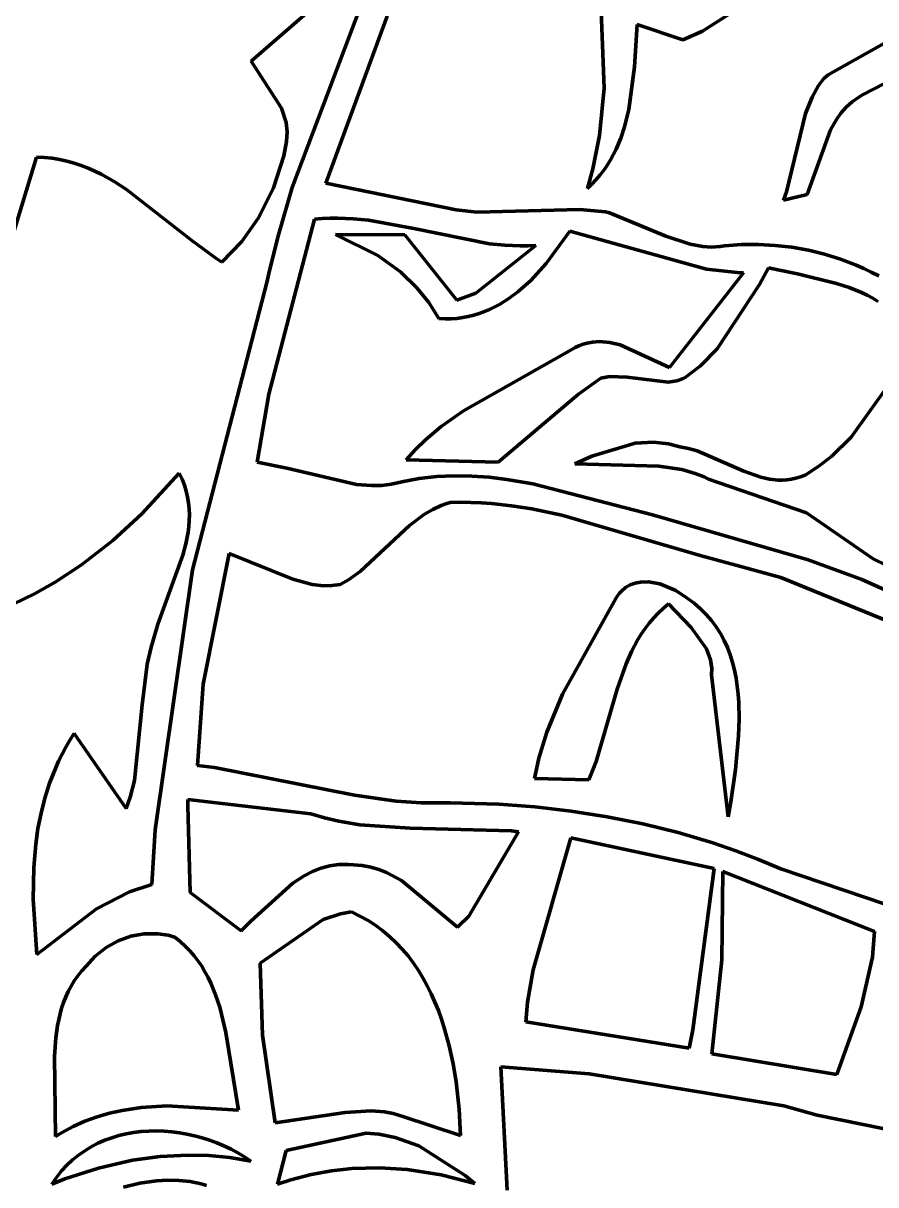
# Model space of a CAD drawing. Header units: millimetres. Extents: x 0 to 12.5, y 0 to 14.6.
# Drawn here: x 6.205 to 7.181, y 8.446 to 9.776 of the extents above; entities that cross this region are included whole.
import ezdxf

# ---------------------------------------------------------------- set-up
doc = ezdxf.new("R2010")
doc.units = ezdxf.units.MM
doc.layers.add('color#131313ff', color=7, linetype='CONTINUOUS', lineweight=100)
doc.layers.add('color#fcfcfcff', color=7, linetype='CONTINUOUS', lineweight=100)

msp = doc.modelspace()

# ---------------------------------------------------------------- linework, layer by layer
at = {"layer": 'color#131313ff'}
for p, q in [((6.6172, 9.8635), (6.4661, 9.7322)), ((6.5132, 9.5874), (6.6172, 9.8635)), ((7.0913, 9.8364), (6.9829, 9.7664)), ((6.8703, 9.7012), (6.866, 9.81)), ((7.1268, 9.7164), (7.2812, 9.8038)), ((6.6216, 9.7837), (6.5516, 9.5926)), ((6.9081, 9.7742), (6.9051, 9.7256)), ((6.9602, 9.7567), (6.9081, 9.7742)), ((6.9829, 9.7664), (6.9602, 9.7567)), ((7.317, 9.7713), (7.1659, 9.6936)), ((6.4661, 9.7322), (6.5009, 9.6785)), ((6.9051, 9.7256), (6.8986, 9.677)), ((7.1157, 9.7042), (7.1218, 9.7125)), ((7.1218, 9.7125), (7.1268, 9.7164)), ((6.865, 9.6472), (6.8703, 9.7012)), ((7.1082, 9.691), (7.1157, 9.7042)), ((7.1007, 9.6724), (7.1082, 9.691)), ((7.154, 9.6857), (7.1473, 9.6796)), ((7.1617, 9.6911), (7.154, 9.6857)), ((7.1659, 9.6936), (7.1617, 9.6911)), ((6.5009, 9.6785), (6.506, 9.6618)), ((6.8986, 9.677), (6.8936, 9.657)), ((7.079, 9.5827), (7.1007, 9.6724)), ((7.1413, 9.6728), (7.1361, 9.6654)), ((7.1473, 9.6796), (7.1413, 9.6728)), ((6.506, 9.6618), (6.5071, 9.6512)), ((6.8936, 9.657), (6.8893, 9.644)), ((7.1361, 9.6654), (7.1294, 9.6536)), ((6.5071, 9.6512), (6.5065, 9.6402)), ((6.8574, 9.609), (6.865, 9.6472)), ((6.8893, 9.644), (6.884, 9.6314)), ((7.1294, 9.6536), (7.1028, 9.5795)), ((6.5065, 9.6402), (6.5033, 9.624)), ((6.884, 9.6314), (6.8776, 9.6193)), ((6.2204, 9.6223), (6.168, 9.4508)), ((6.2294, 9.6219), (6.2204, 9.6223)), ((6.2382, 9.621), (6.2294, 9.6219)), ((6.2468, 9.6196), (6.2382, 9.621)), ((6.2552, 9.6177), (6.2468, 9.6196)), ((6.2634, 9.6154), (6.2552, 9.6177)), ((6.5033, 9.624), (6.4917, 9.5873)), ((6.8776, 9.6193), (6.874, 9.6134)), ((6.2714, 9.6128), (6.2634, 9.6154)), ((6.2793, 9.6098), (6.2714, 9.6128)), ((6.287, 9.6064), (6.2793, 9.6098)), ((6.2945, 9.6027), (6.287, 9.6064)), ((6.851, 9.5864), (6.8574, 9.609)), ((6.8701, 9.6077), (6.8658, 9.6021)), ((6.874, 9.6134), (6.8701, 9.6077)), ((6.3092, 9.5945), (6.2945, 9.6027)), ((6.3235, 9.5853), (6.3092, 9.5945)), ((6.5516, 9.5926), (6.7008, 9.5618)), ((6.8563, 9.5914), (6.851, 9.5864)), ((6.8612, 9.5967), (6.8563, 9.5914)), ((6.8658, 9.6021), (6.8612, 9.5967)), ((6.3981, 9.5268), (6.3235, 9.5853)), ((6.4917, 9.5873), (6.4744, 9.5528)), ((6.4973, 9.5335), (6.5132, 9.5874)), ((7.0756, 9.5731), (7.079, 9.5827)), ((7.1028, 9.5795), (7.0756, 9.5731)), ((6.4744, 9.5528), (6.4553, 9.5258)), ((6.5384, 9.5512), (6.4862, 9.3509)), ((6.5474, 9.552), (6.5384, 9.5512)), ((6.5564, 9.5524), (6.5474, 9.552)), ((6.5652, 9.5525), (6.5564, 9.5524)), ((6.5829, 9.5518), (6.5652, 9.5525)), ((6.6004, 9.55), (6.5829, 9.5518)), ((6.6524, 9.5405), (6.6004, 9.55)), ((6.7008, 9.5618), (6.7243, 9.5593)), ((6.7243, 9.5593), (6.8422, 9.5625)), ((6.8422, 9.5625), (6.8717, 9.5597)), ((6.8717, 9.5597), (6.8764, 9.5584)), ((6.8764, 9.5584), (6.9408, 9.532)), ((6.739, 9.5232), (6.6524, 9.5405)), ((6.831, 9.5376), (6.8039, 9.5005)), ((6.9874, 9.4941), (6.831, 9.5376)), ((6.4255, 9.5065), (6.3981, 9.5268)), ((6.4553, 9.5258), (6.4326, 9.5019)), ((6.487, 9.4926), (6.4973, 9.5335)), ((6.6111, 9.5097), (6.5627, 9.5336)), ((6.5627, 9.5336), (6.6422, 9.5334)), ((6.6422, 9.5334), (6.7014, 9.4584)), ((6.7565, 9.5214), (6.739, 9.5232)), ((6.9408, 9.532), (6.9686, 9.5225)), ((6.7232, 9.4664), (6.7921, 9.521)), ((6.7742, 9.5206), (6.7565, 9.5214)), ((6.7831, 9.5206), (6.7742, 9.5206)), ((6.7921, 9.521), (6.7831, 9.5206)), ((6.9686, 9.5225), (6.9831, 9.52)), ((6.9831, 9.52), (6.9929, 9.5194)), ((6.9929, 9.5194), (7.003, 9.52)), ((7.003, 9.52), (7.0082, 9.5207)), ((7.0082, 9.5207), (7.0275, 9.5221)), ((7.0275, 9.5221), (7.0468, 9.5222)), ((7.0468, 9.5222), (7.0661, 9.5212)), ((7.0661, 9.5212), (7.0852, 9.5191)), ((7.0852, 9.5191), (7.1041, 9.5157)), ((7.1041, 9.5157), (7.1227, 9.5112)), ((7.1227, 9.5112), (7.1409, 9.5055)), ((6.4326, 9.5019), (6.4255, 9.5065)), ((6.6369, 9.4911), (6.6111, 9.5097)), ((6.8039, 9.5005), (6.7861, 9.4811)), ((7.1409, 9.5055), (7.1588, 9.4987)), ((7.1588, 9.4987), (7.1675, 9.4948)), ((6.4839, 9.4788), (6.487, 9.4926)), ((6.6559, 9.4727), (6.6369, 9.4911)), ((6.9451, 9.3815), (7.0297, 9.4897)), ((7.0226, 9.4901), (6.9874, 9.4941)), ((7.0297, 9.4897), (7.0226, 9.4901)), ((7.0583, 9.4957), (7.048, 9.4764)), ((7.071, 9.493), (7.0583, 9.4957)), ((7.0917, 9.4886), (7.071, 9.493)), ((7.1362, 9.4777), (7.0917, 9.4886)), ((7.1675, 9.4948), (7.1761, 9.4907)), ((7.1761, 9.4907), (7.1846, 9.4863)), ((6.3988, 9.1497), (6.4839, 9.4788)), ((6.6694, 9.456), (6.6559, 9.4727)), ((6.7861, 9.4811), (6.7715, 9.4681)), ((7.048, 9.4764), (6.9996, 9.403)), ((7.1508, 9.4729), (7.1362, 9.4777)), ((7.1647, 9.4673), (7.1508, 9.4729)), ((6.7014, 9.4584), (6.7232, 9.4664)), ((6.7612, 9.4604), (6.7504, 9.4536)), ((6.7715, 9.4681), (6.7612, 9.4604)), ((7.1713, 9.4641), (7.1647, 9.4673)), ((7.1777, 9.4607), (7.1713, 9.4641)), ((7.1837, 9.457), (7.1777, 9.4607)), ((6.6811, 9.4374), (6.6694, 9.456)), ((6.7332, 9.4454), (6.7272, 9.4432)), ((6.7391, 9.4478), (6.7332, 9.4454)), ((6.7504, 9.4536), (6.7391, 9.4478)), ((6.6881, 9.4371), (6.6811, 9.4374)), ((6.695, 9.4372), (6.6881, 9.4371)), ((6.7017, 9.4377), (6.695, 9.4372)), ((6.7083, 9.4386), (6.7017, 9.4377)), ((6.7147, 9.4398), (6.7083, 9.4386)), ((6.721, 9.4413), (6.7147, 9.4398)), ((6.7272, 9.4432), (6.721, 9.4413)), ((6.8333, 9.4019), (6.8372, 9.4042)), ((6.8372, 9.4042), (6.8411, 9.4061)), ((6.8411, 9.4061), (6.845, 9.4076)), ((6.845, 9.4076), (6.849, 9.4089)), ((6.849, 9.4089), (6.8569, 9.4105)), ((6.8569, 9.4105), (6.8648, 9.4111)), ((6.8648, 9.4111), (6.8768, 9.4102)), ((6.8768, 9.4102), (6.8886, 9.4075)), ((6.8886, 9.4075), (6.9451, 9.3815)), ((6.7092, 9.332), (6.8333, 9.4019)), ((6.9996, 9.403), (6.9804, 9.3835)), ((7.153, 9.3017), (7.2185, 9.3933)), ((6.9804, 9.3835), (6.9629, 9.3699)), ((6.8665, 9.3694), (6.8409, 9.351)), ((6.8763, 9.3713), (6.8665, 9.3694)), ((6.8964, 9.3704), (6.8763, 9.3713)), ((6.9436, 9.3646), (6.8964, 9.3704)), ((6.9534, 9.3662), (6.9436, 9.3646)), ((6.9598, 9.3684), (6.9534, 9.3662)), ((6.9629, 9.3699), (6.9598, 9.3684)), ((6.4862, 9.3509), (6.4729, 9.2732)), ((6.8409, 9.351), (6.7488, 9.2732)), ((6.6836, 9.3138), (6.7092, 9.332)), ((6.6656, 9.2985), (6.6836, 9.3138)), ((6.6543, 9.2875), (6.6656, 9.2985)), ((7.1308, 9.2799), (7.153, 9.3017)), ((6.6437, 9.2756), (6.6543, 9.2875)), ((6.8562, 9.28), (6.9057, 9.2947)), ((6.9057, 9.2947), (6.9269, 9.2959)), ((6.9269, 9.2959), (6.944, 9.294)), ((6.944, 9.294), (6.9568, 9.2906)), ((6.9568, 9.2906), (6.9669, 9.2888)), ((6.9669, 9.2888), (6.9768, 9.286)), ((6.9768, 9.286), (7.0301, 9.2629)), ((6.4729, 9.2732), (6.5069, 9.266)), ((6.7488, 9.2732), (6.6437, 9.2756)), ((6.8366, 9.2712), (6.8562, 9.28)), ((6.933, 9.2684), (6.8366, 9.2712)), ((7.1161, 9.2683), (7.1308, 9.2799)), ((6.341, 9.2139), (6.3837, 9.2606)), ((6.3837, 9.2606), (6.387, 9.2537)), ((6.5069, 9.266), (6.5866, 9.2473)), ((6.6786, 9.2565), (6.6886, 9.2571)), ((6.6886, 9.2571), (6.6987, 9.2574)), ((6.6987, 9.2574), (6.7187, 9.2571)), ((6.9592, 9.2646), (6.933, 9.2684)), ((6.9746, 9.2602), (6.9592, 9.2646)), ((6.9846, 9.2562), (6.9746, 9.2602)), ((7.0301, 9.2629), (7.0496, 9.2559)), ((7.095, 9.2561), (7.1003, 9.2581)), ((7.1003, 9.2581), (7.1161, 9.2683)), ((6.387, 9.2537), (6.3896, 9.2468)), ((6.3896, 9.2468), (6.3917, 9.2399)), ((6.5866, 9.2473), (6.6038, 9.2462)), ((6.6038, 9.2462), (6.6153, 9.2465)), ((6.6153, 9.2465), (6.6268, 9.2479)), ((6.6268, 9.2479), (6.6384, 9.2504)), ((6.6384, 9.2504), (6.6484, 9.2525)), ((6.6484, 9.2525), (6.6585, 9.2542)), ((6.6585, 9.2542), (6.6685, 9.2555)), ((6.6685, 9.2555), (6.6786, 9.2565)), ((6.7187, 9.2571), (6.7387, 9.2557)), ((6.7387, 9.2557), (6.7587, 9.2533)), ((6.7587, 9.2533), (6.7885, 9.2482)), ((6.7885, 9.2482), (6.9257, 9.2129)), ((6.9896, 9.2537), (6.9846, 9.2562)), ((7.102, 9.2149), (6.9896, 9.2537)), ((7.0496, 9.2559), (7.0594, 9.2537)), ((7.0594, 9.2537), (7.0694, 9.2526)), ((7.0694, 9.2526), (7.0744, 9.2525)), ((7.0744, 9.2525), (7.0795, 9.2528)), ((7.0795, 9.2528), (7.0846, 9.2535)), ((7.0846, 9.2535), (7.0898, 9.2546)), ((7.0898, 9.2546), (7.095, 9.2561)), ((6.3917, 9.2399), (6.3933, 9.2331)), ((6.3933, 9.2331), (6.3944, 9.2263)), ((6.3944, 9.2263), (6.3951, 9.2196)), ((6.3951, 9.2196), (6.3954, 9.2129)), ((6.6739, 9.2189), (6.6646, 9.2135)), ((6.6836, 9.2235), (6.6739, 9.2189)), ((6.6888, 9.2253), (6.6836, 9.2235)), ((6.694, 9.2269), (6.6888, 9.2253)), ((6.7059, 9.2272), (6.694, 9.2269)), ((6.7176, 9.227), (6.7059, 9.2272)), ((6.7294, 9.2265), (6.7176, 9.227)), ((6.7411, 9.2257), (6.7294, 9.2265)), ((6.7643, 9.2231), (6.7411, 9.2257)), ((6.7874, 9.2195), (6.7643, 9.2231)), ((6.8217, 9.2124), (6.7874, 9.2195)), ((6.3076, 9.1832), (6.341, 9.2139)), ((6.3952, 9.2062), (6.3948, 9.1995)), ((6.3954, 9.2129), (6.3952, 9.2062)), ((6.6646, 9.2135), (6.6473, 9.2005)), ((6.98, 9.1663), (6.8217, 9.2124)), ((6.9257, 9.2129), (7.1039, 9.1611)), ((7.1784, 9.1623), (7.102, 9.2149)), ((6.3939, 9.1928), (6.3914, 9.1796)), ((6.3948, 9.1995), (6.3939, 9.1928)), ((6.6473, 9.2005), (6.5907, 9.1478)), ((6.2719, 9.1555), (6.3076, 9.1832)), ((6.3914, 9.1796), (6.3879, 9.1664)), ((6.3879, 9.1664), (6.3591, 9.0875)), ((6.441, 9.1685), (6.4111, 9.0189)), ((6.5139, 9.139), (6.441, 9.1685)), ((7.0252, 9.1541), (6.98, 9.1663)), ((6.2417, 9.1356), (6.2719, 9.1555)), ((7.0727, 9.1409), (7.0252, 9.1541)), ((7.1039, 9.1611), (7.1652, 9.1385)), ((7.1938, 9.1548), (7.1784, 9.1623)), ((6.3562, 8.8519), (6.3988, 9.1497)), ((6.5359, 9.133), (6.5139, 9.139)), ((6.5774, 9.1383), (6.5679, 9.1329)), ((6.5907, 9.1478), (6.5774, 9.1383)), ((7.2157, 9.0825), (7.0727, 9.1409)), ((7.1652, 9.1385), (7.1951, 9.1252)), ((6.2181, 9.1223), (6.2417, 9.1356)), ((6.5494, 9.1316), (6.5359, 9.133)), ((6.5586, 9.1317), (6.5494, 9.1316)), ((6.5679, 9.1329), (6.5586, 9.1317)), ((6.8877, 9.1229), (6.8899, 9.1254)), ((6.8899, 9.1254), (6.8947, 9.1295)), ((6.8947, 9.1295), (6.9, 9.1325)), ((6.9, 9.1325), (6.9057, 9.1346)), ((6.9057, 9.1346), (6.9117, 9.1358)), ((6.9117, 9.1358), (6.9211, 9.136)), ((6.9211, 9.136), (6.9339, 9.1337)), ((6.9339, 9.1337), (6.9522, 9.1261)), ((6.9522, 9.1261), (6.9652, 9.1172)), ((6.1937, 9.1104), (6.2181, 9.1223)), ((6.8227, 9.0073), (6.8837, 9.117)), ((6.8837, 9.117), (6.8856, 9.1201)), ((6.8856, 9.1201), (6.8877, 9.1229)), ((6.9652, 9.1172), (6.9732, 9.1114)), ((6.9732, 9.1114), (6.9806, 9.1052)), ((6.932, 9.1001), (6.9266, 9.0945)), ((6.9377, 9.1055), (6.932, 9.1001)), ((6.9439, 9.1107), (6.9377, 9.1055)), ((6.9697, 9.0839), (6.9439, 9.1107)), ((6.9806, 9.1052), (6.9872, 9.0986)), ((6.9872, 9.0986), (6.9932, 9.0917)), ((6.3591, 9.0875), (6.3535, 9.0676)), ((6.9216, 9.0886), (6.917, 9.0825)), ((6.9266, 9.0945), (6.9216, 9.0886)), ((6.9932, 9.0917), (6.9986, 9.0844)), ((6.9986, 9.0844), (7.0034, 9.0768)), ((6.9127, 9.0762), (6.9088, 9.0698)), ((6.917, 9.0825), (6.9127, 9.0762)), ((6.9873, 9.0592), (6.9697, 9.0839)), ((7.0034, 9.0768), (7.0077, 9.0689)), ((6.3516, 9.0612), (6.347, 9.0416)), ((6.3535, 9.0676), (6.3516, 9.0612)), ((6.9088, 9.0698), (6.9016, 9.0563)), ((6.9918, 9.0468), (6.9873, 9.0592)), ((7.0077, 9.0689), (7.0114, 9.0607)), ((7.0114, 9.0607), (7.0145, 9.0523)), ((6.9016, 9.0563), (6.8955, 9.0423)), ((6.9934, 9.0368), (6.9918, 9.0468)), ((7.0145, 9.0523), (7.0172, 9.0437)), ((6.347, 9.0416), (6.3413, 8.9952)), ((6.8955, 9.0423), (6.8853, 9.0131)), ((6.9933, 9.0297), (6.9934, 9.0368)), ((7.0172, 9.0437), (7.0195, 9.0348)), ((7.0195, 9.0348), (7.0213, 9.0258)), ((6.4111, 9.0189), (6.4048, 8.9258)), ((7.0123, 8.8668), (6.9933, 9.0297)), ((7.0213, 9.0258), (7.0227, 9.0166)), ((6.8047, 8.9639), (6.8227, 9.0073)), ((6.8853, 9.0131), (6.8612, 8.9304)), ((7.0227, 9.0166), (7.0237, 9.0073)), ((7.0237, 9.0073), (7.0244, 8.9979)), ((6.3413, 8.9952), (6.3324, 8.9087)), ((7.0244, 8.9979), (7.0248, 8.9788)), ((7.0248, 8.9788), (7.0241, 8.9595)), ((6.2586, 8.9546), (6.254, 8.9467)), ((6.2636, 8.9624), (6.2586, 8.9546)), ((6.323, 8.8765), (6.2636, 8.9624)), ((6.7956, 8.934), (6.8047, 8.9639)), ((7.0241, 8.9595), (7.0205, 8.9211)), ((6.2497, 8.9386), (6.2456, 8.9305)), ((6.254, 8.9467), (6.2497, 8.9386)), ((6.2456, 8.9305), (6.2419, 8.9222)), ((6.4048, 8.9258), (6.4239, 8.9234)), ((6.7906, 8.9109), (6.7956, 8.934)), ((6.8612, 8.9304), (6.8527, 8.9091)), ((6.2419, 8.9222), (6.2353, 8.9055)), ((6.4239, 8.9234), (6.5845, 8.8916)), ((7.0205, 8.9211), (7.0151, 8.8842)), ((6.2353, 8.9055), (6.2299, 8.8884)), ((6.3324, 8.9087), (6.3274, 8.8893)), ((6.8527, 8.9091), (6.7906, 8.9109)), ((6.2299, 8.8884), (6.2255, 8.8711)), ((6.3274, 8.8893), (6.323, 8.8765)), ((6.3934, 8.8869), (6.3935, 8.8796)), ((6.5342, 8.8704), (6.3934, 8.8869)), ((6.5845, 8.8916), (6.6321, 8.8849)), ((6.6321, 8.8849), (6.6609, 8.883)), ((6.3935, 8.8796), (6.3961, 8.7802)), ((6.6609, 8.883), (6.6802, 8.8828)), ((6.6802, 8.8828), (6.6941, 8.8829)), ((6.6941, 8.8829), (6.7495, 8.8813)), ((6.7495, 8.8813), (6.791, 8.8782)), ((6.791, 8.8782), (6.8324, 8.8735)), ((6.8324, 8.8735), (6.8736, 8.867)), ((7.0151, 8.8842), (7.0123, 8.8668)), ((6.2255, 8.8711), (6.222, 8.8535)), ((6.5502, 8.8656), (6.5342, 8.8704)), ((6.5663, 8.8619), (6.5502, 8.8656)), ((6.5906, 8.8579), (6.5663, 8.8619)), ((6.8736, 8.867), (6.9144, 8.8589)), ((6.9144, 8.8589), (6.9548, 8.8489)), ((6.222, 8.8535), (6.2194, 8.8357)), ((6.3525, 8.7894), (6.3562, 8.8519)), ((6.6482, 8.854), (6.5906, 8.8579)), ((6.764, 8.8507), (6.6482, 8.854)), ((6.7151, 8.7533), (6.7722, 8.8498)), ((6.7722, 8.8498), (6.764, 8.8507)), ((6.9548, 8.8489), (6.9947, 8.837)), ((6.2194, 8.8357), (6.2171, 8.8088)), ((6.832, 8.843), (6.789, 8.6917)), ((6.9962, 8.8079), (6.832, 8.843)), ((6.9947, 8.837), (7.021, 8.828)), ((7.021, 8.828), (7.0469, 8.8182)), ((7.0469, 8.8182), (7.0725, 8.8075)), ((6.2171, 8.8088), (6.2165, 8.7726)), ((6.5363, 8.8042), (6.5459, 8.808)), ((6.5459, 8.808), (6.556, 8.8107)), ((6.556, 8.8107), (6.5612, 8.8116)), ((6.5612, 8.8116), (6.5665, 8.8122)), ((6.5665, 8.8122), (6.5719, 8.8124)), ((6.5719, 8.8124), (6.5775, 8.8123)), ((6.5775, 8.8123), (6.5831, 8.8119)), ((6.5831, 8.8119), (6.5932, 8.8112)), ((6.5932, 8.8112), (6.6029, 8.8094)), ((6.6029, 8.8094), (6.6122, 8.8067)), ((6.6122, 8.8067), (6.6211, 8.8032)), ((6.9717, 8.623), (6.9962, 8.8079)), ((7.0725, 8.8075), (7.232, 8.7534)), ((6.5136, 8.791), (6.5269, 8.7995)), ((6.5269, 8.7995), (6.5363, 8.8042)), ((6.6211, 8.8032), (6.6381, 8.7939)), ((6.6381, 8.7939), (6.7023, 8.7405)), ((7.006, 8.8043), (7.0049, 8.7031)), ((7.1796, 8.7356), (7.006, 8.8043)), ((6.2888, 8.7614), (6.3268, 8.781)), ((6.3268, 8.781), (6.3525, 8.7894)), ((6.3961, 8.7802), (6.4547, 8.7364)), ((6.4658, 8.7475), (6.5136, 8.791)), ((6.2165, 8.7726), (6.2206, 8.7093)), ((6.2206, 8.7093), (6.2888, 8.7614)), ((6.5684, 8.7558), (6.5486, 8.7493)), ((6.5809, 8.758), (6.5684, 8.7558)), ((6.5906, 8.7533), (6.5809, 8.758)), ((6.5999, 8.7481), (6.5906, 8.7533)), ((6.7023, 8.7405), (6.7151, 8.7533)), ((6.4547, 8.7364), (6.4658, 8.7475)), ((6.5486, 8.7493), (6.4762, 8.6995)), ((6.6087, 8.7424), (6.5999, 8.7481)), ((6.617, 8.7363), (6.6087, 8.7424)), ((6.3284, 8.7302), (6.3137, 8.7249)), ((6.3437, 8.7331), (6.3284, 8.7302)), ((6.3593, 8.7331), (6.3437, 8.7331)), ((6.3709, 8.7313), (6.3593, 8.7331)), ((6.3786, 8.729), (6.3709, 8.7313)), ((6.3848, 8.724), (6.3786, 8.729)), ((6.6248, 8.7297), (6.617, 8.7363)), ((6.6322, 8.7227), (6.6248, 8.7297)), ((7.1776, 8.7062), (7.1796, 8.7356)), ((6.3, 8.7173), (6.2876, 8.7075)), ((6.3137, 8.7249), (6.3, 8.7173)), ((6.3905, 8.7188), (6.3848, 8.724)), ((6.3958, 8.7134), (6.3905, 8.7188)), ((6.4007, 8.7077), (6.3958, 8.7134)), ((6.6391, 8.7153), (6.6322, 8.7227)), ((6.6457, 8.7076), (6.6391, 8.7153)), ((6.2876, 8.7075), (6.277, 8.696)), ((6.4052, 8.7018), (6.4007, 8.7077)), ((6.4094, 8.6958), (6.4052, 8.7018)), ((6.4762, 8.6995), (6.4789, 8.6169)), ((6.6518, 8.6995), (6.6457, 8.7076)), ((6.6575, 8.6911), (6.6518, 8.6995)), ((7.0049, 8.7031), (6.9934, 8.5955)), ((7.1646, 8.6492), (7.1776, 8.7062)), ((6.2721, 8.6905), (6.2676, 8.6849)), ((6.277, 8.696), (6.2721, 8.6905)), ((6.4132, 8.6895), (6.4094, 8.6958)), ((6.4167, 8.6831), (6.4132, 8.6895)), ((6.6628, 8.6824), (6.6575, 8.6911)), ((6.789, 8.6917), (6.7826, 8.6548)), ((6.2599, 8.6731), (6.2566, 8.667)), ((6.2635, 8.6791), (6.2599, 8.6731)), ((6.2676, 8.6849), (6.2635, 8.6791)), ((6.4199, 8.6766), (6.4167, 8.6831)), ((6.4254, 8.663), (6.4199, 8.6766)), ((6.6677, 8.6734), (6.6628, 8.6824)), ((6.6723, 8.6641), (6.6677, 8.6734)), ((6.2538, 8.6608), (6.2512, 8.6544)), ((6.2566, 8.667), (6.2538, 8.6608)), ((6.4301, 8.649), (6.4254, 8.663)), ((6.6765, 8.6547), (6.6723, 8.6641)), ((6.249, 8.6479), (6.2472, 8.6413)), ((6.2512, 8.6544), (6.249, 8.6479)), ((6.437, 8.6199), (6.4301, 8.649)), ((6.6804, 8.645), (6.6765, 8.6547)), ((6.7826, 8.6548), (6.7806, 8.6323)), ((7.1366, 8.5718), (7.1646, 8.6492)), ((6.2472, 8.6413), (6.2442, 8.6278)), ((6.6839, 8.6352), (6.6804, 8.645)), ((6.6872, 8.6252), (6.6839, 8.6352)), ((6.7806, 8.6323), (6.9674, 8.6019)), ((6.2442, 8.6278), (6.2423, 8.614)), ((6.4517, 8.5311), (6.437, 8.6199)), ((6.6927, 8.6048), (6.6872, 8.6252)), ((6.9674, 8.6019), (6.9717, 8.623)), ((6.2423, 8.614), (6.2408, 8.5929)), ((6.4789, 8.6169), (6.4934, 8.5164)), ((6.2408, 8.5929), (6.2422, 8.501)), ((6.6972, 8.5841), (6.6927, 8.6048)), ((6.9934, 8.5955), (7.1366, 8.5718)), ((6.7006, 8.5633), (6.6972, 8.5841)), ((6.7519, 8.5807), (6.7593, 8.4393)), ((6.8531, 8.5726), (6.7519, 8.5807)), ((7.0758, 8.5359), (6.8531, 8.5726)), ((6.7041, 8.5322), (6.7006, 8.5633)), ((6.2898, 8.5235), (6.3039, 8.5276)), ((6.3039, 8.5276), (6.3183, 8.5308)), ((6.3183, 8.5308), (6.3401, 8.5341)), ((6.3401, 8.5341), (6.3696, 8.5359)), ((6.3696, 8.5359), (6.4517, 8.5311)), ((6.4934, 8.5164), (6.5736, 8.5284)), ((6.5736, 8.5284), (6.6036, 8.5304)), ((6.6036, 8.5304), (6.6186, 8.5292)), ((6.6186, 8.5292), (6.6285, 8.5273)), ((6.6285, 8.5273), (6.6384, 8.5243)), ((6.7058, 8.5019), (6.7041, 8.5322)), ((7.1143, 8.5253), (7.0758, 8.5359)), ((6.2488, 8.5051), (6.2622, 8.5123)), ((6.2622, 8.5123), (6.2758, 8.5185)), ((6.2758, 8.5185), (6.2898, 8.5235)), ((6.6384, 8.5243), (6.7058, 8.5019)), ((7.2803, 8.4912), (7.1143, 8.5253)), ((6.2422, 8.501), (6.2488, 8.5051)), ((6.3065, 8.4995), (6.2984, 8.4965)), ((6.3147, 8.502), (6.3065, 8.4995)), ((6.323, 8.504), (6.3147, 8.502)), ((6.3315, 8.5055), (6.323, 8.504)), ((6.3401, 8.5065), (6.3315, 8.5055)), ((6.3488, 8.5071), (6.3401, 8.5065)), ((6.3576, 8.5073), (6.3488, 8.5071)), ((6.3663, 8.507), (6.3576, 8.5073)), ((6.3751, 8.5063), (6.3663, 8.507)), ((6.3839, 8.5051), (6.3751, 8.5063)), ((6.3926, 8.5036), (6.3839, 8.5051)), ((6.4013, 8.5016), (6.3926, 8.5036)), ((6.4099, 8.4993), (6.4013, 8.5016)), ((6.4184, 8.4966), (6.4099, 8.4993)), ((6.5976, 8.5046), (6.5062, 8.4849)), ((6.6122, 8.5036), (6.5976, 8.5046)), ((6.631, 8.4999), (6.6122, 8.5036)), ((6.6581, 8.49), (6.631, 8.4999)), ((6.2829, 8.4891), (6.2756, 8.4846)), ((6.2906, 8.4931), (6.2829, 8.4891)), ((6.2984, 8.4965), (6.2906, 8.4931)), ((6.4267, 8.4935), (6.4184, 8.4966)), ((6.4349, 8.49), (6.4267, 8.4935)), ((6.443, 8.4862), (6.4349, 8.49)), ((6.4508, 8.482), (6.443, 8.4862)), ((6.7112, 8.4563), (6.6581, 8.49)), ((6.2616, 8.4741), (6.2551, 8.468)), ((6.2684, 8.4796), (6.2616, 8.4741)), ((6.2756, 8.4846), (6.2684, 8.4796)), ((6.2911, 8.4648), (6.3301, 8.4737)), ((6.3301, 8.4737), (6.3617, 8.478)), ((6.3617, 8.478), (6.3935, 8.4796)), ((6.3935, 8.4796), (6.4175, 8.479)), ((6.4175, 8.479), (6.4416, 8.4767)), ((6.4416, 8.4767), (6.4658, 8.4727)), ((6.4584, 8.4775), (6.4508, 8.482)), ((6.4658, 8.4727), (6.4584, 8.4775)), ((6.5062, 8.4849), (6.4961, 8.4463)), ((6.2489, 8.4614), (6.2431, 8.4541)), ((6.2551, 8.468), (6.2489, 8.4614)), ((6.2528, 8.4523), (6.2911, 8.4648)), ((6.5346, 8.4574), (6.558, 8.4616)), ((6.558, 8.4616), (6.5815, 8.4641)), ((6.5815, 8.4641), (6.613, 8.4649)), ((6.613, 8.4649), (6.6445, 8.4629)), ((6.6445, 8.4629), (6.6836, 8.4569)), ((6.2431, 8.4541), (6.2377, 8.4464)), ((6.2377, 8.4464), (6.2528, 8.4523)), ((6.3387, 8.4474), (6.3198, 8.4429)), ((6.3578, 8.4502), (6.3387, 8.4474)), ((6.3705, 8.4509), (6.3578, 8.4502)), ((6.3833, 8.4506), (6.3705, 8.4509)), ((6.3961, 8.4492), (6.3833, 8.4506)), ((6.4088, 8.4467), (6.3961, 8.4492)), ((6.4151, 8.4449), (6.4088, 8.4467)), ((6.4961, 8.4463), (6.5114, 8.4513)), ((6.5114, 8.4513), (6.5346, 8.4574)), ((6.6836, 8.4569), (6.7223, 8.4472)), ((6.7223, 8.4472), (6.7112, 8.4563))]:
    msp.add_line(p, q, dxfattribs=at)
at = {"layer": 'color#fcfcfcff'}
for p, q in [((6.4661, 9.7322), (6.6172, 9.8635)), ((6.6172, 9.8635), (6.5132, 9.5874)), ((6.9829, 9.7664), (7.0913, 9.8364)), ((6.866, 9.81), (6.8703, 9.7012)), ((7.2812, 9.8038), (7.1268, 9.7164)), ((6.5516, 9.5926), (6.6216, 9.7837)), ((6.9051, 9.7256), (6.9081, 9.7742)), ((6.9081, 9.7742), (6.9602, 9.7567)), ((6.9602, 9.7567), (6.9829, 9.7664)), ((7.1659, 9.6936), (7.317, 9.7713)), ((6.5009, 9.6785), (6.4661, 9.7322)), ((6.8986, 9.677), (6.9051, 9.7256)), ((7.1218, 9.7125), (7.1157, 9.7042)), ((7.1268, 9.7164), (7.1218, 9.7125)), ((6.8703, 9.7012), (6.865, 9.6472)), ((7.1157, 9.7042), (7.1082, 9.691)), ((7.1082, 9.691), (7.1007, 9.6724)), ((7.1473, 9.6796), (7.154, 9.6857)), ((7.154, 9.6857), (7.1617, 9.6911)), ((7.1617, 9.6911), (7.1659, 9.6936)), ((6.506, 9.6618), (6.5009, 9.6785)), ((6.8936, 9.657), (6.8986, 9.677)), ((7.1007, 9.6724), (7.079, 9.5827)), ((7.1361, 9.6654), (7.1413, 9.6728)), ((7.1413, 9.6728), (7.1473, 9.6796)), ((6.5071, 9.6512), (6.506, 9.6618)), ((6.8893, 9.644), (6.8936, 9.657)), ((7.1294, 9.6536), (7.1361, 9.6654)), ((6.5065, 9.6402), (6.5071, 9.6512)), ((6.865, 9.6472), (6.8574, 9.609)), ((6.884, 9.6314), (6.8893, 9.644)), ((7.1028, 9.5795), (7.1294, 9.6536)), ((6.5033, 9.624), (6.5065, 9.6402)), ((6.8776, 9.6193), (6.884, 9.6314)), ((6.168, 9.4508), (6.2204, 9.6223)), ((6.2204, 9.6223), (6.2294, 9.6219)), ((6.2294, 9.6219), (6.2382, 9.621)), ((6.2382, 9.621), (6.2468, 9.6196)), ((6.2468, 9.6196), (6.2552, 9.6177)), ((6.2552, 9.6177), (6.2634, 9.6154)), ((6.4917, 9.5873), (6.5033, 9.624)), ((6.874, 9.6134), (6.8776, 9.6193)), ((6.2634, 9.6154), (6.2714, 9.6128)), ((6.2714, 9.6128), (6.2793, 9.6098)), ((6.2793, 9.6098), (6.287, 9.6064)), ((6.287, 9.6064), (6.2945, 9.6027)), ((6.8574, 9.609), (6.851, 9.5864)), ((6.8658, 9.6021), (6.8701, 9.6077)), ((6.8701, 9.6077), (6.874, 9.6134)), ((6.2945, 9.6027), (6.3092, 9.5945)), ((6.3092, 9.5945), (6.3235, 9.5853)), ((6.7008, 9.5618), (6.5516, 9.5926)), ((6.851, 9.5864), (6.8563, 9.5914)), ((6.8563, 9.5914), (6.8612, 9.5967)), ((6.8612, 9.5967), (6.8658, 9.6021)), ((6.3235, 9.5853), (6.3981, 9.5268)), ((6.4744, 9.5528), (6.4917, 9.5873)), ((6.5132, 9.5874), (6.4973, 9.5335)), ((7.079, 9.5827), (7.0756, 9.5731)), ((7.0756, 9.5731), (7.1028, 9.5795)), ((6.4553, 9.5258), (6.4744, 9.5528)), ((6.4862, 9.3509), (6.5384, 9.5512)), ((6.5384, 9.5512), (6.5474, 9.552)), ((6.5474, 9.552), (6.5564, 9.5524)), ((6.5564, 9.5524), (6.5652, 9.5525)), ((6.5652, 9.5525), (6.5829, 9.5518)), ((6.5829, 9.5518), (6.6004, 9.55)), ((6.6004, 9.55), (6.6524, 9.5405)), ((6.7243, 9.5593), (6.7008, 9.5618)), ((6.8422, 9.5625), (6.7243, 9.5593)), ((6.8717, 9.5597), (6.8422, 9.5625)), ((6.8764, 9.5584), (6.8717, 9.5597)), ((6.9408, 9.532), (6.8764, 9.5584)), ((6.6524, 9.5405), (6.739, 9.5232)), ((6.8039, 9.5005), (6.831, 9.5376)), ((6.831, 9.5376), (6.9874, 9.4941)), ((6.3981, 9.5268), (6.4255, 9.5065)), ((6.4326, 9.5019), (6.4553, 9.5258)), ((6.4973, 9.5335), (6.487, 9.4926)), ((6.6422, 9.5334), (6.5627, 9.5336)), ((6.5627, 9.5336), (6.6111, 9.5097)), ((6.7014, 9.4584), (6.6422, 9.5334)), ((6.739, 9.5232), (6.7565, 9.5214)), ((6.9686, 9.5225), (6.9408, 9.532)), ((6.7921, 9.521), (6.7232, 9.4664)), ((6.7565, 9.5214), (6.7742, 9.5206)), ((6.7742, 9.5206), (6.7831, 9.5206)), ((6.7831, 9.5206), (6.7921, 9.521)), ((6.9831, 9.52), (6.9686, 9.5225)), ((6.9929, 9.5194), (6.9831, 9.52)), ((7.003, 9.52), (6.9929, 9.5194)), ((7.0082, 9.5207), (7.003, 9.52)), ((7.0275, 9.5221), (7.0082, 9.5207)), ((7.0468, 9.5222), (7.0275, 9.5221)), ((7.0661, 9.5212), (7.0468, 9.5222)), ((7.0852, 9.5191), (7.0661, 9.5212)), ((7.1041, 9.5157), (7.0852, 9.5191)), ((7.1227, 9.5112), (7.1041, 9.5157)), ((7.1409, 9.5055), (7.1227, 9.5112)), ((6.4255, 9.5065), (6.4326, 9.5019)), ((6.6111, 9.5097), (6.6369, 9.4911)), ((6.7861, 9.4811), (6.8039, 9.5005)), ((7.1588, 9.4987), (7.1409, 9.5055)), ((7.1675, 9.4948), (7.1588, 9.4987)), ((6.487, 9.4926), (6.4839, 9.4788)), ((6.6369, 9.4911), (6.6559, 9.4727)), ((7.0297, 9.4897), (6.9451, 9.3815)), ((6.9874, 9.4941), (7.0226, 9.4901)), ((7.0226, 9.4901), (7.0297, 9.4897)), ((7.048, 9.4764), (7.0583, 9.4957)), ((7.0583, 9.4957), (7.071, 9.493)), ((7.071, 9.493), (7.0917, 9.4886)), ((7.0917, 9.4886), (7.1362, 9.4777)), ((7.1761, 9.4907), (7.1675, 9.4948)), ((7.1846, 9.4863), (7.1761, 9.4907)), ((6.4839, 9.4788), (6.3988, 9.1497)), ((6.6559, 9.4727), (6.6694, 9.456)), ((6.7715, 9.4681), (6.7861, 9.4811)), ((6.9996, 9.403), (7.048, 9.4764)), ((7.1362, 9.4777), (7.1508, 9.4729)), ((7.1508, 9.4729), (7.1647, 9.4673)), ((6.7232, 9.4664), (6.7014, 9.4584)), ((6.7504, 9.4536), (6.7612, 9.4604)), ((6.7612, 9.4604), (6.7715, 9.4681)), ((7.1647, 9.4673), (7.1713, 9.4641)), ((7.1713, 9.4641), (7.1777, 9.4607)), ((7.1777, 9.4607), (7.1837, 9.457)), ((6.6694, 9.456), (6.6811, 9.4374)), ((6.7272, 9.4432), (6.7332, 9.4454)), ((6.7332, 9.4454), (6.7391, 9.4478)), ((6.7391, 9.4478), (6.7504, 9.4536)), ((6.6811, 9.4374), (6.6881, 9.4371)), ((6.6881, 9.4371), (6.695, 9.4372)), ((6.695, 9.4372), (6.7017, 9.4377)), ((6.7017, 9.4377), (6.7083, 9.4386)), ((6.7083, 9.4386), (6.7147, 9.4398)), ((6.7147, 9.4398), (6.721, 9.4413)), ((6.721, 9.4413), (6.7272, 9.4432)), ((6.8372, 9.4042), (6.8333, 9.4019)), ((6.8411, 9.4061), (6.8372, 9.4042)), ((6.845, 9.4076), (6.8411, 9.4061)), ((6.849, 9.4089), (6.845, 9.4076)), ((6.8569, 9.4105), (6.849, 9.4089)), ((6.8648, 9.4111), (6.8569, 9.4105)), ((6.8768, 9.4102), (6.8648, 9.4111)), ((6.8886, 9.4075), (6.8768, 9.4102)), ((6.9451, 9.3815), (6.8886, 9.4075)), ((6.8333, 9.4019), (6.7092, 9.332)), ((6.9804, 9.3835), (6.9996, 9.403)), ((7.2185, 9.3933), (7.153, 9.3017)), ((6.9629, 9.3699), (6.9804, 9.3835)), ((6.8409, 9.351), (6.8665, 9.3694)), ((6.8665, 9.3694), (6.8763, 9.3713)), ((6.8763, 9.3713), (6.8964, 9.3704)), ((6.8964, 9.3704), (6.9436, 9.3646)), ((6.9436, 9.3646), (6.9534, 9.3662)), ((6.9534, 9.3662), (6.9598, 9.3684)), ((6.9598, 9.3684), (6.9629, 9.3699)), ((6.4729, 9.2732), (6.4862, 9.3509)), ((6.7488, 9.2732), (6.8409, 9.351)), ((6.7092, 9.332), (6.6836, 9.3138)), ((6.6836, 9.3138), (6.6656, 9.2985)), ((6.6656, 9.2985), (6.6543, 9.2875)), ((7.153, 9.3017), (7.1308, 9.2799)), ((6.6543, 9.2875), (6.6437, 9.2756)), ((6.9057, 9.2947), (6.8562, 9.28)), ((6.9269, 9.2959), (6.9057, 9.2947)), ((6.944, 9.294), (6.9269, 9.2959)), ((6.9568, 9.2906), (6.944, 9.294)), ((6.9669, 9.2888), (6.9568, 9.2906)), ((6.9768, 9.286), (6.9669, 9.2888)), ((7.0301, 9.2629), (6.9768, 9.286)), ((6.5069, 9.266), (6.4729, 9.2732)), ((6.6437, 9.2756), (6.7488, 9.2732)), ((6.8562, 9.28), (6.8366, 9.2712)), ((6.8366, 9.2712), (6.933, 9.2684)), ((7.1308, 9.2799), (7.1161, 9.2683)), ((6.3837, 9.2606), (6.341, 9.2139)), ((6.387, 9.2537), (6.3837, 9.2606)), ((6.5866, 9.2473), (6.5069, 9.266)), ((6.6886, 9.2571), (6.6786, 9.2565)), ((6.6987, 9.2574), (6.6886, 9.2571)), ((6.7187, 9.2571), (6.6987, 9.2574)), ((6.933, 9.2684), (6.9592, 9.2646)), ((6.9592, 9.2646), (6.9746, 9.2602)), ((6.9746, 9.2602), (6.9846, 9.2562)), ((7.0496, 9.2559), (7.0301, 9.2629)), ((7.1003, 9.2581), (7.095, 9.2561)), ((7.1161, 9.2683), (7.1003, 9.2581)), ((6.3896, 9.2468), (6.387, 9.2537)), ((6.3917, 9.2399), (6.3896, 9.2468)), ((6.6038, 9.2462), (6.5866, 9.2473)), ((6.6153, 9.2465), (6.6038, 9.2462)), ((6.6268, 9.2479), (6.6153, 9.2465)), ((6.6384, 9.2504), (6.6268, 9.2479)), ((6.6484, 9.2525), (6.6384, 9.2504)), ((6.6585, 9.2542), (6.6484, 9.2525)), ((6.6685, 9.2555), (6.6585, 9.2542)), ((6.6786, 9.2565), (6.6685, 9.2555)), ((6.7387, 9.2557), (6.7187, 9.2571)), ((6.7587, 9.2533), (6.7387, 9.2557)), ((6.7885, 9.2482), (6.7587, 9.2533)), ((6.9257, 9.2129), (6.7885, 9.2482)), ((6.9846, 9.2562), (6.9896, 9.2537)), ((6.9896, 9.2537), (7.102, 9.2149)), ((7.0594, 9.2537), (7.0496, 9.2559)), ((7.0694, 9.2526), (7.0594, 9.2537)), ((7.0744, 9.2525), (7.0694, 9.2526)), ((7.0795, 9.2528), (7.0744, 9.2525)), ((7.0846, 9.2535), (7.0795, 9.2528)), ((7.0898, 9.2546), (7.0846, 9.2535)), ((7.095, 9.2561), (7.0898, 9.2546)), ((6.3933, 9.2331), (6.3917, 9.2399)), ((6.3944, 9.2263), (6.3933, 9.2331)), ((6.3951, 9.2196), (6.3944, 9.2263)), ((6.3954, 9.2129), (6.3951, 9.2196)), ((6.6646, 9.2135), (6.6739, 9.2189)), ((6.6739, 9.2189), (6.6836, 9.2235)), ((6.6836, 9.2235), (6.6888, 9.2253)), ((6.6888, 9.2253), (6.694, 9.2269)), ((6.694, 9.2269), (6.7059, 9.2272)), ((6.7059, 9.2272), (6.7176, 9.227)), ((6.7176, 9.227), (6.7294, 9.2265)), ((6.7294, 9.2265), (6.7411, 9.2257)), ((6.7411, 9.2257), (6.7643, 9.2231)), ((6.7643, 9.2231), (6.7874, 9.2195)), ((6.7874, 9.2195), (6.8217, 9.2124)), ((6.341, 9.2139), (6.3076, 9.1832)), ((6.3948, 9.1995), (6.3952, 9.2062)), ((6.3952, 9.2062), (6.3954, 9.2129)), ((6.6473, 9.2005), (6.6646, 9.2135)), ((6.8217, 9.2124), (6.98, 9.1663)), ((7.1039, 9.1611), (6.9257, 9.2129)), ((7.102, 9.2149), (7.1784, 9.1623)), ((6.3914, 9.1796), (6.3939, 9.1928)), ((6.3939, 9.1928), (6.3948, 9.1995)), ((6.5907, 9.1478), (6.6473, 9.2005)), ((6.3076, 9.1832), (6.2719, 9.1555)), ((6.3879, 9.1664), (6.3914, 9.1796)), ((6.3591, 9.0875), (6.3879, 9.1664)), ((6.4111, 9.0189), (6.441, 9.1685)), ((6.441, 9.1685), (6.5139, 9.139)), ((6.98, 9.1663), (7.0252, 9.1541)), ((6.2719, 9.1555), (6.2417, 9.1356)), ((7.0252, 9.1541), (7.0727, 9.1409)), ((7.1652, 9.1385), (7.1039, 9.1611)), ((7.1784, 9.1623), (7.1938, 9.1548)), ((6.3988, 9.1497), (6.3562, 8.8519)), ((6.5139, 9.139), (6.5359, 9.133)), ((6.5679, 9.1329), (6.5774, 9.1383)), ((6.5774, 9.1383), (6.5907, 9.1478)), ((7.0727, 9.1409), (7.2157, 9.0825)), ((7.1951, 9.1252), (7.1652, 9.1385)), ((6.2417, 9.1356), (6.2181, 9.1223)), ((6.5359, 9.133), (6.5494, 9.1316)), ((6.5494, 9.1316), (6.5586, 9.1317)), ((6.5586, 9.1317), (6.5679, 9.1329)), ((6.8899, 9.1254), (6.8877, 9.1229)), ((6.8947, 9.1295), (6.8899, 9.1254)), ((6.9, 9.1325), (6.8947, 9.1295)), ((6.9057, 9.1346), (6.9, 9.1325)), ((6.9117, 9.1358), (6.9057, 9.1346)), ((6.9211, 9.136), (6.9117, 9.1358)), ((6.9339, 9.1337), (6.9211, 9.136)), ((6.9522, 9.1261), (6.9339, 9.1337)), ((6.9652, 9.1172), (6.9522, 9.1261)), ((6.2181, 9.1223), (6.1937, 9.1104)), ((6.8837, 9.117), (6.8227, 9.0073)), ((6.8856, 9.1201), (6.8837, 9.117)), ((6.8877, 9.1229), (6.8856, 9.1201)), ((6.9732, 9.1114), (6.9652, 9.1172)), ((6.9806, 9.1052), (6.9732, 9.1114)), ((6.9266, 9.0945), (6.932, 9.1001)), ((6.932, 9.1001), (6.9377, 9.1055)), ((6.9377, 9.1055), (6.9439, 9.1107)), ((6.9439, 9.1107), (6.9697, 9.0839)), ((6.9872, 9.0986), (6.9806, 9.1052)), ((6.9932, 9.0917), (6.9872, 9.0986)), ((6.3535, 9.0676), (6.3591, 9.0875)), ((6.917, 9.0825), (6.9216, 9.0886)), ((6.9216, 9.0886), (6.9266, 9.0945)), ((6.9986, 9.0844), (6.9932, 9.0917)), ((7.0034, 9.0768), (6.9986, 9.0844)), ((6.9088, 9.0698), (6.9127, 9.0762)), ((6.9127, 9.0762), (6.917, 9.0825)), ((6.9697, 9.0839), (6.9873, 9.0592)), ((7.0077, 9.0689), (7.0034, 9.0768)), ((6.347, 9.0416), (6.3516, 9.0612)), ((6.3516, 9.0612), (6.3535, 9.0676)), ((6.9016, 9.0563), (6.9088, 9.0698)), ((6.9873, 9.0592), (6.9918, 9.0468)), ((7.0114, 9.0607), (7.0077, 9.0689)), ((7.0145, 9.0523), (7.0114, 9.0607)), ((6.8955, 9.0423), (6.9016, 9.0563)), ((6.9918, 9.0468), (6.9934, 9.0368)), ((7.0172, 9.0437), (7.0145, 9.0523)), ((6.3413, 8.9952), (6.347, 9.0416)), ((6.8853, 9.0131), (6.8955, 9.0423)), ((6.9934, 9.0368), (6.9933, 9.0297)), ((7.0195, 9.0348), (7.0172, 9.0437)), ((7.0213, 9.0258), (7.0195, 9.0348)), ((6.4048, 8.9258), (6.4111, 9.0189)), ((6.9933, 9.0297), (7.0123, 8.8668)), ((7.0227, 9.0166), (7.0213, 9.0258)), ((6.8227, 9.0073), (6.8047, 8.9639)), ((6.8612, 8.9304), (6.8853, 9.0131)), ((7.0237, 9.0073), (7.0227, 9.0166)), ((7.0244, 8.9979), (7.0237, 9.0073)), ((6.3324, 8.9087), (6.3413, 8.9952)), ((7.0248, 8.9788), (7.0244, 8.9979)), ((7.0241, 8.9595), (7.0248, 8.9788)), ((6.254, 8.9467), (6.2586, 8.9546)), ((6.2586, 8.9546), (6.2636, 8.9624)), ((6.2636, 8.9624), (6.323, 8.8765)), ((6.8047, 8.9639), (6.7956, 8.934)), ((7.0205, 8.9211), (7.0241, 8.9595)), ((6.2456, 8.9305), (6.2497, 8.9386)), ((6.2497, 8.9386), (6.254, 8.9467)), ((6.2419, 8.9222), (6.2456, 8.9305)), ((6.4239, 8.9234), (6.4048, 8.9258)), ((6.7956, 8.934), (6.7906, 8.9109)), ((6.8527, 8.9091), (6.8612, 8.9304)), ((6.2353, 8.9055), (6.2419, 8.9222)), ((6.5845, 8.8916), (6.4239, 8.9234)), ((7.0151, 8.8842), (7.0205, 8.9211)), ((6.2299, 8.8884), (6.2353, 8.9055)), ((6.3274, 8.8893), (6.3324, 8.9087)), ((6.7906, 8.9109), (6.8527, 8.9091)), ((6.2255, 8.8711), (6.2299, 8.8884)), ((6.323, 8.8765), (6.3274, 8.8893)), ((6.3934, 8.8869), (6.5342, 8.8704)), ((6.3935, 8.8796), (6.3934, 8.8869)), ((6.6321, 8.8849), (6.5845, 8.8916)), ((6.6609, 8.883), (6.6321, 8.8849)), ((6.3961, 8.7802), (6.3935, 8.8796)), ((6.6802, 8.8828), (6.6609, 8.883)), ((6.6941, 8.8829), (6.6802, 8.8828)), ((6.7495, 8.8813), (6.6941, 8.8829)), ((6.791, 8.8782), (6.7495, 8.8813)), ((6.8324, 8.8735), (6.791, 8.8782)), ((6.8736, 8.867), (6.8324, 8.8735)), ((7.0123, 8.8668), (7.0151, 8.8842)), ((6.222, 8.8535), (6.2255, 8.8711)), ((6.5342, 8.8704), (6.5502, 8.8656)), ((6.5502, 8.8656), (6.5663, 8.8619)), ((6.5663, 8.8619), (6.5906, 8.8579)), ((6.9144, 8.8589), (6.8736, 8.867)), ((6.9548, 8.8489), (6.9144, 8.8589)), ((6.2194, 8.8357), (6.222, 8.8535)), ((6.3562, 8.8519), (6.3525, 8.7894)), ((6.5906, 8.8579), (6.6482, 8.854)), ((6.6482, 8.854), (6.764, 8.8507)), ((6.7722, 8.8498), (6.7151, 8.7533)), ((6.764, 8.8507), (6.7722, 8.8498)), ((6.9947, 8.837), (6.9548, 8.8489)), ((6.2171, 8.8088), (6.2194, 8.8357)), ((6.789, 8.6917), (6.832, 8.843)), ((6.832, 8.843), (6.9962, 8.8079)), ((7.021, 8.828), (6.9947, 8.837)), ((7.0469, 8.8182), (7.021, 8.828)), ((7.0725, 8.8075), (7.0469, 8.8182)), ((6.2165, 8.7726), (6.2171, 8.8088)), ((6.5459, 8.808), (6.5363, 8.8042)), ((6.556, 8.8107), (6.5459, 8.808)), ((6.5612, 8.8116), (6.556, 8.8107)), ((6.5665, 8.8122), (6.5612, 8.8116)), ((6.5719, 8.8124), (6.5665, 8.8122)), ((6.5775, 8.8123), (6.5719, 8.8124)), ((6.5831, 8.8119), (6.5775, 8.8123)), ((6.5932, 8.8112), (6.5831, 8.8119)), ((6.6029, 8.8094), (6.5932, 8.8112)), ((6.6122, 8.8067), (6.6029, 8.8094)), ((6.6211, 8.8032), (6.6122, 8.8067)), ((6.9962, 8.8079), (6.9717, 8.623)), ((7.232, 8.7534), (7.0725, 8.8075)), ((6.5269, 8.7995), (6.5136, 8.791)), ((6.5363, 8.8042), (6.5269, 8.7995)), ((6.6381, 8.7939), (6.6211, 8.8032)), ((6.7023, 8.7405), (6.6381, 8.7939)), ((7.0049, 8.7031), (7.006, 8.8043)), ((7.006, 8.8043), (7.1796, 8.7356)), ((6.3268, 8.781), (6.2888, 8.7614)), ((6.3525, 8.7894), (6.3268, 8.781)), ((6.4547, 8.7364), (6.3961, 8.7802)), ((6.5136, 8.791), (6.4658, 8.7475)), ((6.2206, 8.7093), (6.2165, 8.7726)), ((6.2888, 8.7614), (6.2206, 8.7093)), ((6.5486, 8.7493), (6.5684, 8.7558)), ((6.5684, 8.7558), (6.5809, 8.758)), ((6.5809, 8.758), (6.5906, 8.7533)), ((6.5906, 8.7533), (6.5999, 8.7481)), ((6.7151, 8.7533), (6.7023, 8.7405)), ((6.4658, 8.7475), (6.4547, 8.7364)), ((6.4762, 8.6995), (6.5486, 8.7493)), ((6.5999, 8.7481), (6.6087, 8.7424)), ((6.6087, 8.7424), (6.617, 8.7363)), ((6.3137, 8.7249), (6.3284, 8.7302)), ((6.3284, 8.7302), (6.3437, 8.7331)), ((6.3437, 8.7331), (6.3593, 8.7331)), ((6.3593, 8.7331), (6.3709, 8.7313)), ((6.3709, 8.7313), (6.3786, 8.729)), ((6.3786, 8.729), (6.3848, 8.724)), ((6.617, 8.7363), (6.6248, 8.7297)), ((6.6248, 8.7297), (6.6322, 8.7227)), ((7.1796, 8.7356), (7.1776, 8.7062)), ((6.2876, 8.7075), (6.3, 8.7173)), ((6.3, 8.7173), (6.3137, 8.7249)), ((6.3848, 8.724), (6.3905, 8.7188)), ((6.3905, 8.7188), (6.3958, 8.7134)), ((6.3958, 8.7134), (6.4007, 8.7077)), ((6.6322, 8.7227), (6.6391, 8.7153)), ((6.6391, 8.7153), (6.6457, 8.7076)), ((6.277, 8.696), (6.2876, 8.7075)), ((6.4007, 8.7077), (6.4052, 8.7018)), ((6.4052, 8.7018), (6.4094, 8.6958)), ((6.4789, 8.6169), (6.4762, 8.6995)), ((6.6457, 8.7076), (6.6518, 8.6995)), ((6.6518, 8.6995), (6.6575, 8.6911)), ((6.9934, 8.5955), (7.0049, 8.7031)), ((7.1776, 8.7062), (7.1646, 8.6492)), ((6.2676, 8.6849), (6.2721, 8.6905)), ((6.2721, 8.6905), (6.277, 8.696)), ((6.4094, 8.6958), (6.4132, 8.6895)), ((6.4132, 8.6895), (6.4167, 8.6831)), ((6.6575, 8.6911), (6.6628, 8.6824)), ((6.7826, 8.6548), (6.789, 8.6917)), ((6.2566, 8.667), (6.2599, 8.6731)), ((6.2599, 8.6731), (6.2635, 8.6791)), ((6.2635, 8.6791), (6.2676, 8.6849)), ((6.4167, 8.6831), (6.4199, 8.6766)), ((6.4199, 8.6766), (6.4254, 8.663)), ((6.6628, 8.6824), (6.6677, 8.6734)), ((6.6677, 8.6734), (6.6723, 8.6641)), ((6.2512, 8.6544), (6.2538, 8.6608)), ((6.2538, 8.6608), (6.2566, 8.667)), ((6.4254, 8.663), (6.4301, 8.649)), ((6.6723, 8.6641), (6.6765, 8.6547)), ((6.2472, 8.6413), (6.249, 8.6479)), ((6.249, 8.6479), (6.2512, 8.6544)), ((6.4301, 8.649), (6.437, 8.6199)), ((6.6765, 8.6547), (6.6804, 8.645)), ((6.7806, 8.6323), (6.7826, 8.6548)), ((7.1646, 8.6492), (7.1366, 8.5718)), ((6.2442, 8.6278), (6.2472, 8.6413)), ((6.6804, 8.645), (6.6839, 8.6352)), ((6.6839, 8.6352), (6.6872, 8.6252)), ((6.9674, 8.6019), (6.7806, 8.6323)), ((6.2423, 8.614), (6.2442, 8.6278)), ((6.437, 8.6199), (6.4517, 8.5311)), ((6.6872, 8.6252), (6.6927, 8.6048)), ((6.9717, 8.623), (6.9674, 8.6019)), ((6.2408, 8.5929), (6.2423, 8.614)), ((6.4934, 8.5164), (6.4789, 8.6169)), ((6.2422, 8.501), (6.2408, 8.5929)), ((6.6927, 8.6048), (6.6972, 8.5841)), ((7.1366, 8.5718), (6.9934, 8.5955)), ((6.6972, 8.5841), (6.7006, 8.5633)), ((6.7519, 8.5807), (6.8531, 8.5726)), ((6.7593, 8.4393), (6.7519, 8.5807)), ((6.8531, 8.5726), (7.0758, 8.5359)), ((6.7006, 8.5633), (6.7041, 8.5322)), ((6.3039, 8.5276), (6.2898, 8.5235)), ((6.3183, 8.5308), (6.3039, 8.5276)), ((6.3401, 8.5341), (6.3183, 8.5308)), ((6.3696, 8.5359), (6.3401, 8.5341)), ((6.4517, 8.5311), (6.3696, 8.5359)), ((6.5736, 8.5284), (6.4934, 8.5164)), ((6.6036, 8.5304), (6.5736, 8.5284)), ((6.6186, 8.5292), (6.6036, 8.5304)), ((6.6285, 8.5273), (6.6186, 8.5292)), ((6.6384, 8.5243), (6.6285, 8.5273)), ((6.7041, 8.5322), (6.7058, 8.5019)), ((7.0758, 8.5359), (7.1143, 8.5253)), ((6.2622, 8.5123), (6.2488, 8.5051)), ((6.2758, 8.5185), (6.2622, 8.5123)), ((6.2898, 8.5235), (6.2758, 8.5185)), ((6.7058, 8.5019), (6.6384, 8.5243)), ((7.1143, 8.5253), (7.2803, 8.4912)), ((6.2488, 8.5051), (6.2422, 8.501)), ((6.2984, 8.4965), (6.3065, 8.4995)), ((6.3065, 8.4995), (6.3147, 8.502)), ((6.3147, 8.502), (6.323, 8.504)), ((6.323, 8.504), (6.3315, 8.5055)), ((6.3315, 8.5055), (6.3401, 8.5065)), ((6.3401, 8.5065), (6.3488, 8.5071)), ((6.3488, 8.5071), (6.3576, 8.5073)), ((6.3576, 8.5073), (6.3663, 8.507)), ((6.3663, 8.507), (6.3751, 8.5063)), ((6.3751, 8.5063), (6.3839, 8.5051)), ((6.3839, 8.5051), (6.3926, 8.5036)), ((6.3926, 8.5036), (6.4013, 8.5016)), ((6.4013, 8.5016), (6.4099, 8.4993)), ((6.4099, 8.4993), (6.4184, 8.4966)), ((6.5062, 8.4849), (6.5976, 8.5046)), ((6.5976, 8.5046), (6.6122, 8.5036)), ((6.6122, 8.5036), (6.631, 8.4999)), ((6.631, 8.4999), (6.6581, 8.49)), ((6.2756, 8.4846), (6.2829, 8.4891)), ((6.2829, 8.4891), (6.2906, 8.4931)), ((6.2906, 8.4931), (6.2984, 8.4965)), ((6.4184, 8.4966), (6.4267, 8.4935)), ((6.4267, 8.4935), (6.4349, 8.49)), ((6.4349, 8.49), (6.443, 8.4862)), ((6.443, 8.4862), (6.4508, 8.482)), ((6.6581, 8.49), (6.7112, 8.4563)), ((6.2551, 8.468), (6.2616, 8.4741)), ((6.2616, 8.4741), (6.2684, 8.4796)), ((6.2684, 8.4796), (6.2756, 8.4846)), ((6.3301, 8.4737), (6.2911, 8.4648)), ((6.3617, 8.478), (6.3301, 8.4737)), ((6.3935, 8.4796), (6.3617, 8.478)), ((6.4175, 8.479), (6.3935, 8.4796)), ((6.4416, 8.4767), (6.4175, 8.479)), ((6.4658, 8.4727), (6.4416, 8.4767)), ((6.4508, 8.482), (6.4584, 8.4775)), ((6.4584, 8.4775), (6.4658, 8.4727)), ((6.4961, 8.4463), (6.5062, 8.4849)), ((6.2431, 8.4541), (6.2489, 8.4614)), ((6.2489, 8.4614), (6.2551, 8.468)), ((6.2911, 8.4648), (6.2528, 8.4523)), ((6.558, 8.4616), (6.5346, 8.4574)), ((6.5815, 8.4641), (6.558, 8.4616)), ((6.613, 8.4649), (6.5815, 8.4641)), ((6.6445, 8.4629), (6.613, 8.4649)), ((6.6836, 8.4569), (6.6445, 8.4629)), ((6.2377, 8.4464), (6.2431, 8.4541)), ((6.2528, 8.4523), (6.2377, 8.4464)), ((6.3198, 8.4429), (6.3387, 8.4474)), ((6.3387, 8.4474), (6.3578, 8.4502)), ((6.3578, 8.4502), (6.3705, 8.4509)), ((6.3705, 8.4509), (6.3833, 8.4506)), ((6.3833, 8.4506), (6.3961, 8.4492)), ((6.3961, 8.4492), (6.4088, 8.4467)), ((6.4088, 8.4467), (6.4151, 8.4449)), ((6.5114, 8.4513), (6.4961, 8.4463)), ((6.5346, 8.4574), (6.5114, 8.4513)), ((6.7223, 8.4472), (6.6836, 8.4569)), ((6.7112, 8.4563), (6.7223, 8.4472))]:
    msp.add_line(p, q, dxfattribs=at)

doc.saveas('drawing.dxf')
